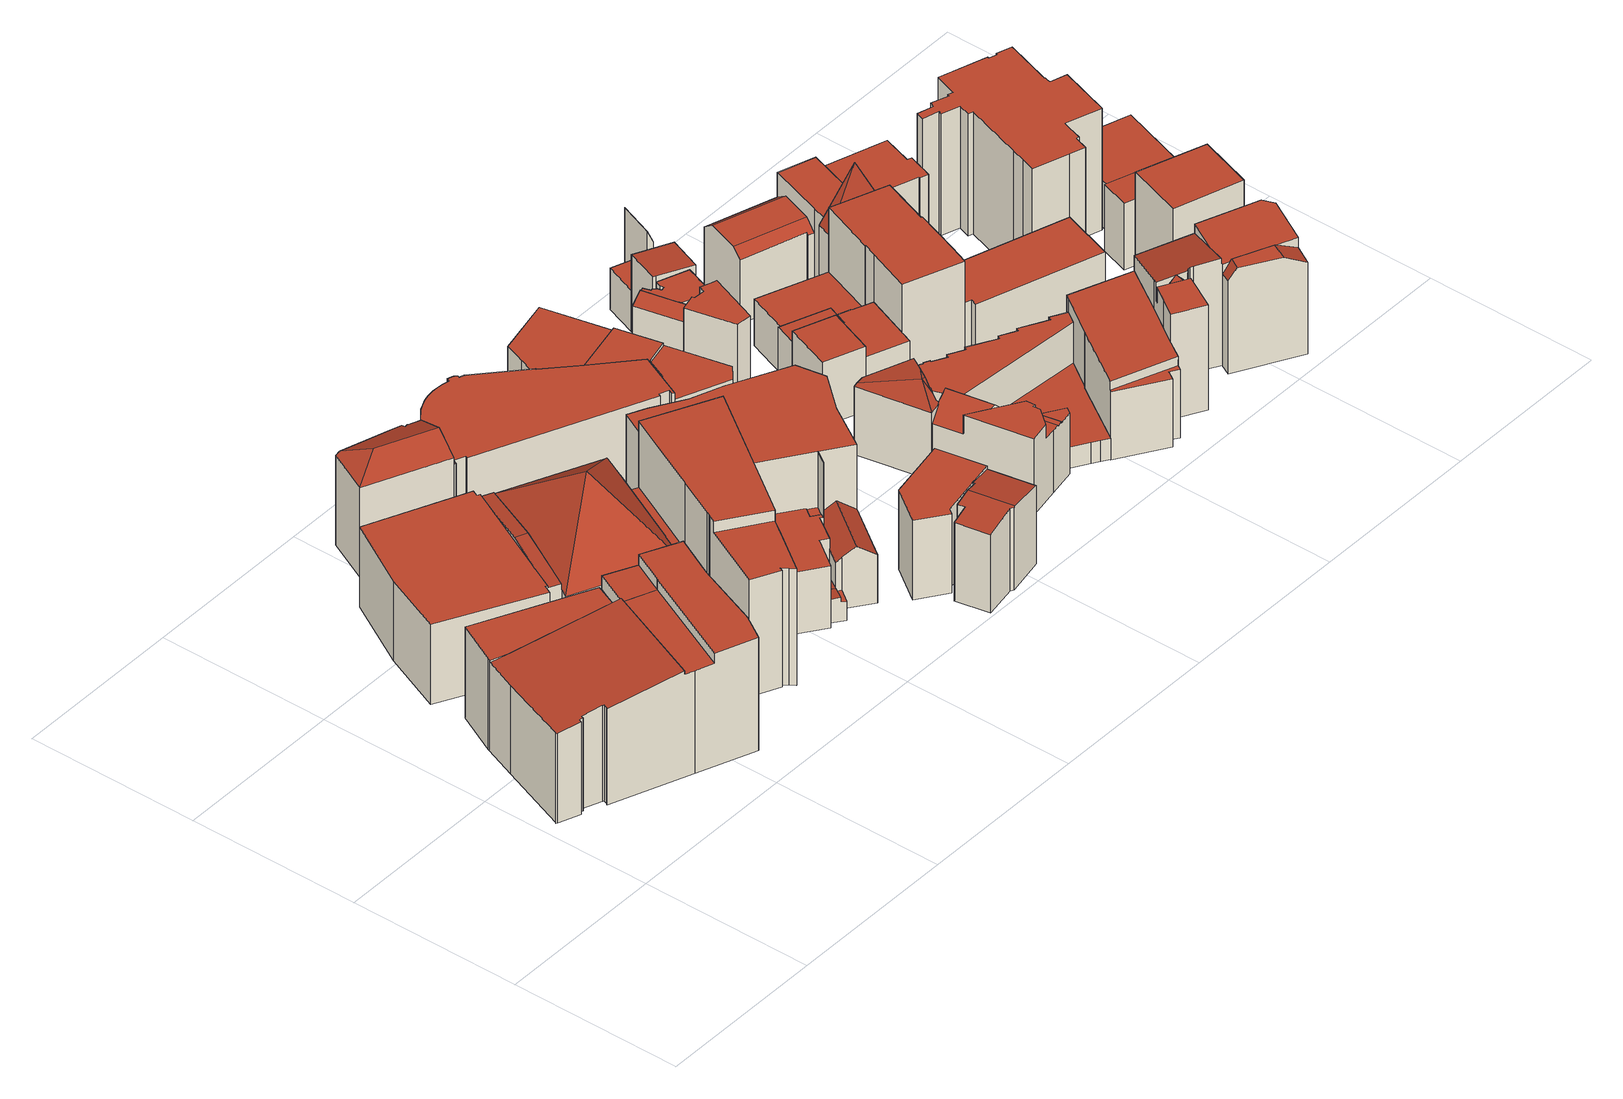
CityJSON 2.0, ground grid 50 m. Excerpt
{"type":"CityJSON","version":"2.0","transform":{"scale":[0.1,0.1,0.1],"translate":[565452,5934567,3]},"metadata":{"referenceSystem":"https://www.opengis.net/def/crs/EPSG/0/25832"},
"CityObjects":{
"building1":{"type":"Building","attributes":{"Gemeindeschluessel":"02100108","Geometrietyp2DReferenz":"3000","function":"31001_2010","roofType":"1000","measuredHeight":35,"storeysAboveGround":9},"address":[{"country":"Germany","locality":"Hamburg","thoroughfareNumber":"30","thoroughfareName":"Dammtorstraße"}],"geometry":[{"type":"Solid","lod":"2","boundaries":[[[[0,1,2,3,4,5,6,7,8,9,10,11,12,13,14,15,16,17,18]],[[19,20,21,22,23,24,1]],[[25,26,27,28,29,30,31]],[[32,33,34,35]],[[5,4,36,37]],[[4,3,38,36]],[[0,18,30,29]],[[17,16,39,40]],[[16,15,41,39]],[[15,14,42,41]],[[14,13,43,42]],[[13,12,44,43]],[[12,11,45,44]],[[11,10,46,45]],[[10,9,47,46]],[[9,8,48,47]],[[8,7,49,48]],[[7,6,50,49]],[[6,5,37,50]],[[23,22,51,52]],[[22,21,53,51]],[[20,19,34,33]],[[24,2,1]],[[54,55,26,25]],[[56,57,58,59]],[[57,60,61,58]],[[60,62,63,61]],[[58,61,63,64,40,39,41,42,43,44,45,46,47,48,49,50,37,36,38,52,51,53,65,66,67,68,69,59]],[[38,3,2,24,23,52]],[[64,31,30,18,17,40]],[[69,68,70,71]],[[59,69,71,56]],[[68,67,72,70]],[[63,62,54,25,31,64]],[[66,27,26,55,72,67]],[[65,32,35,28,27,66]],[[53,21,20,33,32,65]],[[29,28,35,34,19,1,0]],[[72,55,54,62,60,57,56,71,70]]]],"semantics":{"surfaces":[{"type":"RoofSurface"},{"type":"WallSurface"},{"type":"GroundSurface"}],"values":[[0,0,0,0,1,1,1,1,1,1,1,1,1,1,1,1,1,1,1,1,1,1,1,1,1,1,1,2,1,1,1,1,1,1,1,1,1,1,0]]}}]},
"building2":{"type":"Building","attributes":{"Gemeindeschluessel":"02100108","Geometrietyp2DReferenz":"3000","function":"31001_2090","roofType":"1000","measuredHeight":31.42,"storeysAboveGround":7},"address":[{"country":"Germany","locality":"Hamburg","thoroughfareNumber":"10","thoroughfareName":"Kleine Theaterstraße"}],"geometry":[{"type":"Solid","lod":"2","boundaries":[[[[73,74,75,76]],[[74,77,78,75]],[[77,79,80,78]],[[76,80,79,73]],[[76,75,78,80]],[[79,77,74,73]]]],"semantics":{"surfaces":[{"type":"WallSurface"},{"type":"GroundSurface"},{"type":"RoofSurface"}],"values":[[0,0,0,0,1,2]]}}]},
"building3":{"type":"Building","attributes":{"name":"Staatsoper","Gemeindeschluessel":"02100108","Geometrietyp2DReferenz":"3000","function":"31001_3030","roofType":"1000","measuredHeight":39.15,"storeysAboveGround":8},"address":[{"country":"Germany","locality":"Hamburg","thoroughfareNumber":"28","thoroughfareName":"Dammtorstraße"}],"geometry":[{"type":"Solid","lod":"2","boundaries":[[[[81,82,83,84,85,86,87,88,89,90,91]],[[92,93,90,94,95]],[[96,97,98,99]],[[100,101,102,103,104,105]],[[106,107,103,102,108,109,110,111,112]],[[113,114,91,93,92]],[[102,115,116,108]],[[117,118,119,120,121,122,123,115,102,101]],[[86,85,124,125]],[[85,84,126,124]],[[84,83,127,126]],[[83,82,128,127]],[[81,91,114]],[[89,94,90]],[[88,87,129,130]],[[87,86,125,129]],[[105,104,97,96]],[[107,106,131,132]],[[110,109,133,134]],[[123,122,135,136]],[[122,121,137,135]],[[121,120,138,137]],[[120,119,139,138]],[[119,118,140,139]],[[118,117,141,140]],[[142,143,132,131,130,129,125,124,126,127,128,134,133,144,136,135,137,138,139,140,141,145]],[[128,82,81,114,113,111,110,134]],[[131,106,112,95,94,89,88,130]],[[143,98,97,104,103,107,132]],[[133,109,108,116,144]],[[144,116,115,123,136]],[[141,117,101,100,145]],[[142,99,98,143]],[[145,100,105,96,99,142]],[[111,113,92,95,112]],[[90,93,91]]]],"semantics":{"surfaces":[{"type":"RoofSurface"},{"type":"WallSurface"},{"type":"GroundSurface"}],"values":[[0,0,0,0,0,0,0,0,1,1,1,1,1,1,1,1,1,1,1,1,1,1,1,1,1,2,1,1,1,1,1,1,1,1,1,1]]}}]},
"building4":{"type":"Building","attributes":{"Gemeindeschluessel":"02100108","Geometrietyp2DReferenz":"3000","function":"51009_1610","roofType":"1000","measuredHeight":7.94},"address":[{"country":"Germany","locality":"Hamburg"}],"geometry":[{"type":"Solid","lod":"2","boundaries":[[[[146,147,148,149]],[[147,150,151,148]],[[150,152,153,151]],[[152,154,155,153]],[[154,156,157,155]],[[158,159,160,161]],[[159,146,149,160]],[[162,158,161,163]],[[163,164,165,162]],[[164,157,156,165]],[[164,163,161,160,149,148,151,153,155,157]],[[156,154,152,150,147,146,159,158,162,165]]]],"semantics":{"surfaces":[{"type":"WallSurface"},{"type":"GroundSurface"},{"type":"RoofSurface"}],"values":[[0,0,0,0,0,0,0,0,0,0,1,2]]}}]},
"building5":{"type":"Building","attributes":{"Gemeindeschluessel":"02100108","Geometrietyp2DReferenz":"3000","function":"31001_2010","roofType":"3200","measuredHeight":31.14,"storeysAboveGround":6},"address":[{"country":"Germany","locality":"Hamburg","thoroughfareNumber":"27","thoroughfareName":"Dammtorstraße"}],"geometry":[{"type":"Solid","lod":"2","boundaries":[[[[166,167,168,169]],[[170,171,172,173]],[[171,174,175,172]],[[174,176,177,175]],[[176,178,179,177]],[[178,180,179]],[[180,181,182,179]],[[183,184,173,172,175,177,179,182,185]],[[173,184,186,187,170]],[[183,185,169,168,188]],[[169,185,182,181,166]],[[184,183,188,186]],[[181,180,178,176,174,171,170,187,167,166]],[[188,168,167,187,186]]]],"semantics":{"surfaces":[{"type":"RoofSurface"},{"type":"WallSurface"},{"type":"GroundSurface"}],"values":[[0,1,1,1,1,1,1,2,1,1,1,1,0,0]]}}]},
"building6":{"type":"Building","attributes":{"Gemeindeschluessel":"02100108","Geometrietyp2DReferenz":"3000","function":"31001_2010","roofType":"1000","measuredHeight":39.45,"storeysAboveGround":10},"address":[{"country":"Germany","locality":"Hamburg","thoroughfareNumber":"25","thoroughfareName":"Große Theaterstraße"}],"geometry":[{"type":"Solid","lod":"2","boundaries":[[[[189,190,191,192]],[[193,194,195,196]],[[194,197,198,195]],[[197,199,200,198]],[[201,202,203,204]],[[202,205,206,203]],[[207,208,209,210]],[[211,212,213,214]],[[215,216,217,218]],[[216,219,220,217]],[[221,222,191,190]],[[223,224,225,226]],[[224,227,228,225]],[[229,230,231,232]],[[233,234,235,236]],[[234,237,238,235]],[[222,239,192,191]],[[240,241,242,243]],[[211,244,245,205,202,201,208,207,246,212]],[[205,245,247,206]],[[248,213,212,246,249,250]],[[208,201,204,200,199,209]],[[251,252,227,224,223,230,229,253,219,216,215,214,213,248,254]],[[225,228,255,243,242,256,257,258,259,260,196,195,198,200,204,203,206,247,236,235,238,261,262,218,217,220,263,232,231,226]],[[264,237,234,233,265,266]],[[241,240,267,239,222,221,250,249,268,269]],[[265,244,211,266]],[[264,261,238,237]],[[263,253,229,232]],[[254,189,192,239,267,251]],[[255,252,251,267,240,243]],[[228,227,252,255]],[[231,230,223,226]],[[248,250,221,190,189,254]],[[220,219,253,263]],[[269,256,242,241]],[[268,257,256,269]],[[262,211,214,215,218]],[[261,264,266,211,262]],[[247,245,244,265,233,236]],[[257,268,249,246,258]],[[196,260,270,193]],[[260,259,271,270]],[[258,246,207,210,271,259]],[[271,210,209,199,197,194,193,270]]]],"semantics":{"surfaces":[{"type":"RoofSurface"},{"type":"WallSurface"},{"type":"GroundSurface"}],"values":[[0,1,1,1,1,1,1,1,1,1,1,1,1,1,1,1,1,1,0,1,1,1,0,2,0,0,1,1,1,1,1,1,1,1,1,1,1,1,1,1,1,1,1,1,0]]}}]},
"building7":{"type":"Building","attributes":{"Gemeindeschluessel":"02100108","Geometrietyp2DReferenz":"3000","function":"31001_2310","roofType":"3100","measuredHeight":18.53,"storeysAboveGround":3},"address":[{"country":"Germany","locality":"Hamburg","thoroughfareNumber":"9","thoroughfareName":"Büschstraße"}],"geometry":[{"type":"Solid","lod":"2","boundaries":[[[[272,273,274,275]],[[276,277,273,272]],[[278,279,280,281]],[[272,275,280,279]],[[282,283,276,272]],[[284,285,286,287]],[[288,289,290,291,292,293,287,286,294,295]],[[285,284,296,297,283,282,298,299,300,301]],[[296,293,292,297]],[[295,294,302,303]],[[286,285,301,302,294]],[[284,287,293,296]],[[288,299,298,278,281,289]],[[295,303,300,299,288]],[[279,278,298,282,272,273,272]],[[291,277,276,283,297,292]],[[289,281,280,275,274,290]],[[290,274,273,277,291]],[[302,301,300,303]]]],"semantics":{"surfaces":[{"type":"RoofSurface"},{"type":"WallSurface"},{"type":"GroundSurface"}],"values":[[0,0,0,1,1,1,2,0,1,1,1,1,1,1,1,1,1,1,0]]}}]},
"building8":{"type":"Building","attributes":{"Gemeindeschluessel":"02100108","Geometrietyp2DReferenz":"3000","function":"31001_2010","roofType":"1000","measuredHeight":25.98,"storeysAboveGround":8},"address":[{"country":"Germany","locality":"Hamburg","thoroughfareNumber":"31","thoroughfareName":"Große Theaterstraße"}],"geometry":[{"type":"Solid","lod":"2","boundaries":[[[[304,305,306]],[[307,308,309,310,311]],[[312,313,314,315]],[[313,316,317,314]],[[316,318,319,317]],[[318,320,321,319]],[[320,322,323,321]],[[322,324,325,323]],[[324,326,327,325]],[[326,328,329,327]],[[328,330,331,329]],[[330,332,333,331]],[[332,334,335,333]],[[334,336,337,335]],[[336,338,339,337]],[[340,341,306,305]],[[342,343,311,310]],[[344,345,346,347]],[[345,348,349,346]],[[348,350,351,349]],[[350,312,315,351]],[[309,308,352,353]],[[308,307,354,352]],[[355,356,357,358]],[[359,360,361,362]],[[360,363,364,361]],[[363,365,366,364]],[[365,367,368,366]],[[361,364,366,368,347,346,349,351,315,314,317,319,321,323,325,327,329,331,333,335,337,339,369,370,353,352,354,371,358,357,362]],[[362,357,356,359]],[[347,368,367,344]],[[358,371,372,355]],[[354,307,311,343,372,371]],[[370,373,342,310,309,353]],[[369,304,306,341,373,370]],[[339,338,340,305,304,369]],[[372,343,342,373,341,340,338,336,334,332,330,328,326,324,322,320,318,316,313,312,350,348,345,344,367,365,363,360,359,356,355]]]],"semantics":{"surfaces":[{"type":"RoofSurface"},{"type":"WallSurface"},{"type":"GroundSurface"}],"values":[[0,0,1,1,1,1,1,1,1,1,1,1,1,1,1,1,1,1,1,1,1,1,1,1,1,1,1,1,2,1,1,1,1,1,1,1,0]]}}]},
"building9":{"type":"Building","attributes":{"Gemeindeschluessel":"02100108","Geometrietyp2DReferenz":"3000","function":"31001_2010","roofType":"1000","measuredHeight":24.5,"storeysAboveGround":6},"address":[{"country":"Germany","locality":"Hamburg","thoroughfareNumber":"12","thoroughfareName":"Büschstraße"}],"geometry":[{"type":"Solid","lod":"2","boundaries":[[[[374,375,376,377,378,379]],[[380,381,382,383,384,385]],[[376,375,382,381]],[[375,374,383,382]],[[374,379,384,383]],[[378,377,380,385]],[[377,376,381,380]],[[384,379,378,385]]]],"semantics":{"surfaces":[{"type":"RoofSurface"},{"type":"GroundSurface"},{"type":"WallSurface"}],"values":[[0,1,2,2,2,2,2,2]]}}]},
"building10":{"type":"Building","attributes":{"Gemeindeschluessel":"02100108","Geometrietyp2DReferenz":"3000","function":"31001_2310","roofType":"3100","measuredHeight":25.73,"storeysAboveGround":5},"address":[{"country":"Germany","locality":"Hamburg","thoroughfareNumber":"25","thoroughfareName":"Colonnaden"}],"geometry":[{"type":"Solid","lod":"2","boundaries":[[[[386,387,388,389,390,391,392,393]],[[392,391,394,395]],[[391,390,396,394]],[[387,386,397,398]],[[386,393,399,397]],[[393,392,395,399]],[[400,401,402,403]],[[397,399,395,394,396,404,403,402,405,398]],[[405,402,401,406]],[[403,404,407,400]],[[405,406,388,387,398]],[[396,390,389,407,404]],[[407,389,388,406,401,400]]]],"semantics":{"surfaces":[{"type":"RoofSurface"},{"type":"WallSurface"},{"type":"GroundSurface"}],"values":[[0,1,1,1,1,1,1,2,1,1,1,1,0]]}}]},
"building11":{"type":"Building","attributes":{"Gemeindeschluessel":"02100108","Geometrietyp2DReferenz":"3000","function":"31001_2010","roofType":"1000","measuredHeight":23.88,"storeysAboveGround":7},"address":[{"country":"Germany","locality":"Hamburg","thoroughfareNumber":"41","thoroughfareName":"Colonnaden"}],"geometry":[{"type":"Solid","lod":"2","boundaries":[[[[408,409,410,411,412,413,414]],[[415,416,417,418,419,420,421]],[[410,409,418,417]],[[409,408,419,418]],[[408,414,420,419]],[[413,412,415,421]],[[412,411,416,415]],[[411,410,417,416]],[[420,414,413,421]]]],"semantics":{"surfaces":[{"type":"RoofSurface"},{"type":"GroundSurface"},{"type":"WallSurface"}],"values":[[0,1,2,2,2,2,2,2,2]]}}]},
"building12":{"type":"Building","attributes":{"Gemeindeschluessel":"02100108","Geometrietyp2DReferenz":"3000","function":"31001_2310","roofType":"1000","measuredHeight":24.69,"storeysAboveGround":7},"address":[{"country":"Germany","locality":"Hamburg","thoroughfareNumber":"39","thoroughfareName":"Colonnaden"}],"geometry":[{"type":"Solid","lod":"2","boundaries":[[[[422,423,424,425,426,427,428]],[[415,429,430,431,432,433,416]],[[427,426,415,416]],[[426,425,429,415]],[[425,424,430,429]],[[424,423,431,430]],[[423,422,432,431]],[[422,428,433,432]],[[428,427,416,433]]]],"semantics":{"surfaces":[{"type":"RoofSurface"},{"type":"GroundSurface"},{"type":"WallSurface"}],"values":[[0,1,2,2,2,2,2,2,2]]}}]},
"building13":{"type":"Building","attributes":{"Gemeindeschluessel":"02100108","Geometrietyp2DReferenz":"3000","function":"31001_2310","roofType":"1000","measuredHeight":24.22,"storeysAboveGround":6},"address":[{"country":"Germany","locality":"Hamburg","thoroughfareNumber":"37","thoroughfareName":"Colonnaden"}],"geometry":[{"type":"Solid","lod":"2","boundaries":[[[[434,435,436,437,438,439,440,441,442,443]],[[444,445,446,447,448,449,450,451,452,453]],[[442,441,444,453]],[[441,440,445,444]],[[440,439,446,445]],[[439,438,447,446]],[[438,437,448,447]],[[437,436,449,448]],[[436,435,450,449]],[[435,434,451,450]],[[434,443,452,451]],[[452,443,442,453]]]],"semantics":{"surfaces":[{"type":"RoofSurface"},{"type":"GroundSurface"},{"type":"WallSurface"}],"values":[[0,1,2,2,2,2,2,2,2,2,2,2]]}}]},
"building14":{"type":"Building","attributes":{"Gemeindeschluessel":"02100108","Geometrietyp2DReferenz":"3000","function":"31001_2010","roofType":"3200","measuredHeight":22.29,"storeysAboveGround":4},"address":[{"country":"Germany","locality":"Hamburg","thoroughfareNumber":"60","thoroughfareName":"Colonnaden"}],"geometry":[{"type":"Solid","lod":"2","boundaries":[[[[454,455,456,457]],[[458,459,460,461,462,455,454]],[[463,464,454,457,465]],[[466,467,454,464,468]],[[458,454,467]],[[457,456,469,470]],[[462,461,471,472]],[[461,460,473,471]],[[460,459,474,473]],[[463,465,475,476]],[[465,457,470,475]],[[466,468,477,478]],[[477,476,475,470,469,472,471,473,474,478]],[[474,459,458,467,466,478]],[[477,468,464,463,476]],[[469,456,455,462,472]]]],"semantics":{"surfaces":[{"type":"RoofSurface"},{"type":"WallSurface"},{"type":"GroundSurface"}],"values":[[0,0,0,0,0,1,1,1,1,1,1,1,2,1,1,1]]}}]},
"building15":{"type":"Building","attributes":{"Gemeindeschluessel":"02100108","Geometrietyp2DReferenz":"3000","function":"31001_2310","roofType":"3100","measuredHeight":24.41,"storeysAboveGround":4},"address":[{"country":"Germany","locality":"Hamburg","thoroughfareNumber":"50","thoroughfareName":"Colonnaden"}],"geometry":[{"type":"Solid","lod":"2","boundaries":[[[[479,480,481,482,483,484]],[[485,486,487,488,489,479,490,491,492]],[[493,494,495,496,497]],[[498,499,500,501,502]],[[503,504,505,506,507]],[[483,482,475,470]],[[490,479,484]],[[488,508,489]],[[487,486,509,510]],[[485,492,496,495]],[[511,512,513,514]],[[512,515,516,513]],[[515,517,518,516]],[[517,519,520,518]],[[519,521,522,520]],[[521,523,524,522]],[[494,493,502,501]],[[499,498,507,506]],[[505,504,525,526]],[[504,503,527,525]],[[528,529,530,531]],[[529,532,533,530]],[[532,534,535,533]],[[536,470,475,514,513,516,518,520,522,524,531,530,533,535,537,510,509,538,539,526,525,527,540]],[[540,497,496,492,491,536]],[[527,503,507,498,502,493,497,540]],[[539,500,499,506,505,526]],[[538,495,494,501,500,539]],[[537,535,534,541]],[[531,524,523,528]],[[509,486,485,495,538]],[[537,541,508,488,487,510]],[[536,491,490,484,483,470]],[[489,480,479]],[[475,482,481,511,514]],[[523,521,519,517,515,512,511,481,480,489,508,541,534,532,529,528]]]],"semantics":{"surfaces":[{"type":"RoofSurface"},{"type":"WallSurface"},{"type":"GroundSurface"}],"values":[[0,0,0,0,0,1,1,1,1,1,1,1,1,1,1,1,1,1,1,1,1,1,1,2,1,1,1,1,1,1,1,1,1,1,1,0]]}}]},
"building16":{"type":"Building","attributes":{"Gemeindeschluessel":"02000000","Geometrietyp2DReferenz":"3000","function":"31001_2010","roofType":"1000","measuredHeight":25.08,"storeysAboveGround":6},"address":[{"country":"Germany","locality":"Hamburg","thoroughfareName":"Colonnaden 68"}],"geometry":[{"type":"Solid","lod":"2","boundaries":[[[[542,543,544,545,546,547,548,549,550,551]],[[552,553,554,555,556,557,558,559,560,561]],[[550,549,552,561]],[[549,548,553,552]],[[548,547,554,553]],[[547,546,555,554]],[[546,545,556,555]],[[545,544,557,556]],[[544,543,558,557]],[[543,542,559,558]],[[542,551,560,559]],[[551,550,561,560]]]],"semantics":{"surfaces":[{"type":"RoofSurface"},{"type":"GroundSurface"},{"type":"WallSurface"}],"values":[[0,1,2,2,2,2,2,2,2,2,2,2]]}}]},
"building17":{"type":"Building","attributes":{"Gemeindeschluessel":"02000000","Geometrietyp2DReferenz":"3000","function":"31001_2010","roofType":"1000","measuredHeight":22.37,"storeysAboveGround":6},"address":[{"country":"Germany","locality":"Hamburg","thoroughfareName":"Colonnaden 70"}],"geometry":[{"type":"Solid","lod":"2","boundaries":[[[[562,563,564,565]],[[566,567,568,569]],[[570,571,572,573]],[[571,574,575,572]],[[574,576,577,575]],[[576,578,579,577]],[[578,580,581,579]],[[580,582,583,581]],[[584,585,586,587]],[[588,589,569,568,590,573,572,575,577,579,581,583,587,586,591]],[[592,585,584,582,580,578,576,574,571,570,565,564,593]],[[564,563,594,589,588,593]],[[593,588,591,592]],[[592,591,586,585]],[[584,587,583,582]],[[590,568,567,595]],[[569,589,594,566]],[[590,595,562,565,570,573]],[[594,563,562,595,567,566]]]],"semantics":{"surfaces":[{"type":"WallSurface"},{"type":"GroundSurface"},{"type":"RoofSurface"}],"values":[[0,0,0,0,0,0,0,0,0,1,2,0,0,0,0,0,0,0,2]]}}]},
"building18":{"type":"Building","attributes":{"Gemeindeschluessel":"02100108","Geometrietyp2DReferenz":"3000","function":"31001_1120","roofType":"1000","measuredHeight":20.01,"storeysAboveGround":4},"address":[{"country":"Germany","locality":"Hamburg","thoroughfareNumber":"43","thoroughfareName":"Fehlandtstraße"}],"geometry":[{"type":"Solid","lod":"2","boundaries":[[[[596,597,598,599]],[[600,596,599,601]],[[602,600,601,603]],[[603,598,597,602]],[[603,601,599,598]],[[597,596,600,602]]]],"semantics":{"surfaces":[{"type":"WallSurface"},{"type":"GroundSurface"},{"type":"RoofSurface"}],"values":[[0,0,0,0,1,2]]}}]},
"building19":{"type":"Building","attributes":{"Gemeindeschluessel":"02000000","Geometrietyp2DReferenz":"3000","function":"31001_2020","roofType":"2100","measuredHeight":21.92,"storeysAboveGround":5},"address":[{"country":"Germany","locality":"Hamburg"}],"geometry":[{"type":"Solid","lod":"2","boundaries":[[[[604,605,606,607]],[[608,609,610,611]],[[606,605,608,611]],[[605,604,609,608]],[[604,607,610,609]],[[607,606,611,610]]]],"semantics":{"surfaces":[{"type":"RoofSurface"},{"type":"GroundSurface"},{"type":"WallSurface"}],"values":[[0,1,2,2,2,2]]}}]},
"building20":{"type":"Building","attributes":{"Gemeindeschluessel":"02100108","Geometrietyp2DReferenz":"3000","function":"31001_2100","roofType":"1000","measuredHeight":16.62,"storeysAboveGround":4},"address":[{"country":"Germany","locality":"Hamburg","thoroughfareNumber":"41","thoroughfareName":"Fehlandtstraße"}],"geometry":[{"type":"Solid","lod":"2","boundaries":[[[[612,613,614,615]],[[616,614,613,617]],[[618,616,617,619]],[[620,621,618,619]],[[620,622,623,621]],[[622,612,615,623]],[[612,622,620,619,617,613]],[[614,616,618,621,623,615]]]],"semantics":{"surfaces":[{"type":"WallSurface"},{"type":"GroundSurface"},{"type":"RoofSurface"}],"values":[[0,0,0,0,0,0,1,2]]}}]},
"building21":{"type":"Building","attributes":{"Gemeindeschluessel":"02100108","Geometrietyp2DReferenz":"3000","function":"31001_2010","roofType":"1000","measuredHeight":19.13,"storeysAboveGround":6},"address":[{"country":"Germany","locality":"Hamburg","thoroughfareNumber":"7","thoroughfareName":"Große Theaterstraße"}],"geometry":[{"type":"Solid","lod":"2","boundaries":[[[[624,625,626,627]],[[625,628,629,626]],[[628,630,631,629]],[[632,624,627,633]],[[634,635,636,637]],[[635,638,639,636]],[[638,640,641,639]],[[640,642,643,641]],[[642,644,645,643]],[[644,646,647,645]],[[646,648,649,647]],[[648,650,651,649]],[[650,652,653,651]],[[654,655,656,657]],[[658,659,660,661]],[[662,663,664,665]],[[666,667,668,669]],[[667,670,671,668]],[[672,673,674,675]],[[673,676,677,674]],[[678,679,680,681]],[[679,682,683,680]],[[682,684,685,683]],[[686,687,688,689]],[[687,690,691,688]],[[690,692,693,691]],[[692,694,695,693]],[[694,696,697,695]],[[664,675,674,677,681,680,683,685,669,668,671,698,699,633,627,626,629,631,637,636,639,641,643,645,647,649,651,653,689,688,691,693,695,697,665]],[[671,670,656,655,658,661,700,698]],[[657,662,665,697,696,654]],[[681,677,676,678]],[[669,685,684,666]],[[675,664,663,672]],[[689,653,652,686]],[[633,699,701,632]],[[699,698,700,701]],[[631,630,660,659,634,637]],[[663,662,657,656,670,667,666,684,682,679,678,676,673,672]],[[652,650,648,646,644,642,640,638,635,634,659,658,655,654,696,694,692,690,687,686]],[[700,661,660,630,628,625,624,632,701]]]],"semantics":{"surfaces":[{"type":"WallSurface"},{"type":"GroundSurface"},{"type":"RoofSurface"}],"values":[[0,0,0,0,0,0,0,0,0,0,0,0,0,0,0,0,0,0,0,0,0,0,0,0,0,0,0,0,1,0,0,0,0,0,0,0,0,0,2,2,2]]}}]},
"building22":{"type":"Building","attributes":{"Gemeindeschluessel":"02000000","Geometrietyp2DReferenz":"3000","function":"31001_2020","roofType":"1000","measuredHeight":23.91,"storeysAboveGround":7},"address":[{"country":"Germany","locality":"Hamburg","thoroughfareName":"Fehlandtstraße 50"}],"geometry":[{"type":"Solid","lod":"2","boundaries":[[[[702,703,704,705]],[[706,707,708,709]],[[707,710,711,708]],[[702,705,706,709]],[[704,703,711,710]],[[708,711,703,702,709]],[[706,705,704,710,707]]]],"semantics":{"surfaces":[{"type":"WallSurface"},{"type":"GroundSurface"},{"type":"RoofSurface"}],"values":[[0,0,0,0,0,1,2]]}}]},
"building23":{"type":"Building","attributes":{"Gemeindeschluessel":"02100108","Geometrietyp2DReferenz":"3000","function":"31001_2050","roofType":"1000","measuredHeight":17.38,"storeysAboveGround":4},"address":[{"country":"Germany","locality":"Hamburg","thoroughfareNumber":"41","thoroughfareName":"Große Theaterstraße"}],"geometry":[{"type":"Solid","lod":"2","boundaries":[[[[712,713,714,715]],[[716,717,718,719]],[[720,721,715,714]],[[713,712,722,723]],[[724,725,721,720,726,717,716,727]],[[719,718,728,723,722,729,730,731]],[[731,727,716,719]],[[730,724,727,731]],[[729,725,724,730]],[[722,712,715,721,725,729]],[[728,726,720,714,713,723]],[[718,717,726,728]]]],"semantics":{"surfaces":[{"type":"RoofSurface"},{"type":"WallSurface"},{"type":"GroundSurface"}],"values":[[0,1,1,1,0,2,1,1,1,1,1,1]]}}]},
"building24":{"type":"Building","attributes":{"Gemeindeschluessel":"02000000","Geometrietyp2DReferenz":"3000","function":"31001_2020","roofType":"1000","measuredHeight":12.79,"storeysAboveGround":4},"address":[{"country":"Germany","locality":"Hamburg","thoroughfareName":"Fehlandtstraße 46"}],"geometry":[{"type":"Solid","lod":"2","boundaries":[[[[732,733,734,703]],[[733,735,736,734]],[[737,732,703,738]],[[735,737,738,736]],[[738,703,734,736]],[[735,733,732,737]]]],"semantics":{"surfaces":[{"type":"WallSurface"},{"type":"GroundSurface"},{"type":"RoofSurface"}],"values":[[0,0,0,0,1,2]]}}]},
"building25":{"type":"Building","attributes":{"Gemeindeschluessel":"02000000","Geometrietyp2DReferenz":"3000","function":"31001_2020","roofType":"1000","measuredHeight":10.92,"storeysAboveGround":3},"address":[{"country":"Germany","locality":"Hamburg"}],"geometry":[{"type":"Solid","lod":"2","boundaries":[[[[739,740,741,742,743]],[[736,744,745,702,738]],[[742,741,736,738]],[[741,740,744,736]],[[740,739,745,744]],[[739,743,702,745]],[[743,742,738,702]]]],"semantics":{"surfaces":[{"type":"RoofSurface"},{"type":"GroundSurface"},{"type":"WallSurface"}],"values":[[0,1,2,2,2,2,2]]}}]},
"building26":{"type":"Building","attributes":{"Gemeindeschluessel":"02000000","Geometrietyp2DReferenz":"3000","function":"31001_2020","roofType":"2100","measuredHeight":19.83,"storeysAboveGround":6},"address":[{"country":"Germany","locality":"Hamburg"}],"geometry":[{"type":"Solid","lod":"2","boundaries":[[[[746,747,748,749,750]],[[751,752,753,754,755]],[[749,748,751,755]],[[748,747,752,751]],[[747,746,753,752]],[[746,750,754,753]],[[750,749,755,754]]]],"semantics":{"surfaces":[{"type":"RoofSurface"},{"type":"GroundSurface"},{"type":"WallSurface"}],"values":[[0,1,2,2,2,2,2]]}}]},
"building27":{"type":"Building","attributes":{"Gemeindeschluessel":"02100108","Geometrietyp2DReferenz":"3000","function":"31001_2010","roofType":"1000","measuredHeight":42.84,"storeysAboveGround":8},"address":[{"country":"Germany","locality":"Hamburg","thoroughfareNumber":"42","thoroughfareName":"Große Theaterstraße"}],"geometry":[{"type":"Solid","lod":"2","boundaries":[[[[756,757,758,759,760,761]],[[762,763,764,765,766]],[[767,764,763]],[[768,763,762]],[[760,759,769,770]],[[756,761,771,772]],[[761,760,770,771]],[[773,774,775,776]],[[774,777,778,775]],[[777,779,780,778]],[[779,781,782,780]],[[783,784,758,757]],[[785,786,766,765]],[[787,788,789,790]],[[791,792,793,794]],[[792,768,762,766,786,787,790,793]],[[795,796,797,785,765,764,767,798]],[[775,778,780,782,799,800,801,772,771,770,769,796,795,794,793,790,789,776]],[[779,777,774,773,788,787,786,785,797,784,783,802,803,804,781]],[[794,795,798,791]],[[804,799,782,781]],[[773,776,789,788]],[[802,801,800,803]],[[803,800,799,804]],[[801,802,783,757,756,772]],[[769,759,758,784,797,796]],[[798,767,763,768,792,791]]]],"semantics":{"surfaces":[{"type":"RoofSurface"},{"type":"WallSurface"},{"type":"GroundSurface"}],"values":[[0,0,0,0,1,1,1,1,1,1,1,1,1,1,1,1,1,2,0,1,1,1,1,1,1,1,0]]}}]},
"building28":{"type":"Building","attributes":{"Gemeindeschluessel":"02100108","Geometrietyp2DReferenz":"3000","function":"31001_1120","roofType":"1000","measuredHeight":23.75,"storeysAboveGround":5},"address":[{"country":"Germany","locality":"Hamburg","thoroughfareNumber":"1","thoroughfareName":"Große Theaterstraße"}],"geometry":[{"type":"Solid","lod":"2","boundaries":[[[[805,806,807,808]],[[806,809,810,807]],[[809,811,812,810]],[[813,814,815,816]],[[814,817,818,815]],[[817,819,820,818]],[[821,822,823,824]],[[822,825,826,823]],[[823,826,827,808,807,810,812,816,815,818,820,824]],[[820,819,828,829,821,824]],[[828,830,831,829]],[[816,812,811,813]],[[827,826,825,832]],[[827,832,831,830,805,808]],[[811,809,806,805,830,828,819,817,814,813]],[[825,822,821,829,831,832]]]],"semantics":{"surfaces":[{"type":"WallSurface"},{"type":"GroundSurface"},{"type":"RoofSurface"}],"values":[[0,0,0,0,0,0,0,0,1,0,0,0,0,0,2,2]]}}]},
"building29":{"type":"Building","attributes":{"Gemeindeschluessel":"02100108","Geometrietyp2DReferenz":"3000","function":"31001_2010","roofType":"1000","measuredHeight":17.25,"storeysAboveGround":5},"address":[{"country":"Germany","locality":"Hamburg","thoroughfareNumber":"44","thoroughfareName":"Große Theaterstraße"}],"geometry":[{"type":"Solid","lod":"2","boundaries":[[[[833,834,835,836]],[[834,837,838,835]],[[837,839,840,838]],[[839,841,842,840]],[[843,844,845,846]],[[844,847,848,845]],[[847,849,850,848]],[[849,851,852,850]],[[846,842,841,843]],[[836,852,851,833]],[[836,835,838,840,842,846,845,848,850,852]],[[851,849,847,844,843,841,839,837,834,833]]]],"semantics":{"surfaces":[{"type":"WallSurface"},{"type":"GroundSurface"},{"type":"RoofSurface"}],"values":[[0,0,0,0,0,0,0,0,0,0,1,2]]}}]},
"building30":{"type":"Building","attributes":{"Gemeindeschluessel":"02100108","Geometrietyp2DReferenz":"3000","function":"31001_2010","roofType":"1000","measuredHeight":27.05,"storeysAboveGround":6},"address":[{"country":"Germany","locality":"Hamburg","thoroughfareNumber":"3","thoroughfareName":"Fehlandtstraße"}],"geometry":[{"type":"Solid","lod":"2","boundaries":[[[[853,854,855,856,857,858]],[[859,860,856,855]],[[861,862,860,859]],[[863,864,865,866,867,868,869,870,871]],[[853,858,872,873]],[[858,857,874,872]],[[875,876,877,878]],[[879,880,866,865]],[[864,863,881,882]],[[863,871,883,881]],[[870,869,884,885]],[[869,868,886,884]],[[868,867,887,886]],[[884,886,887,888,878,877,889,873,872,874,890,882,881,883,885]],[[874,857,856,860,862,890]],[[890,862,861,891,879,865,864,882]],[[861,859,855,854,892,891]],[[883,871,870,885]],[[887,867,866,880,893,888]],[[878,888,893,875]],[[889,877,876,894]],[[889,894,892,854,853,873]],[[876,875,893,880,879,891,892,894]]]],"semantics":{"surfaces":[{"type":"RoofSurface"},{"type":"WallSurface"},{"type":"GroundSurface"}],"values":[[0,0,0,0,1,1,1,1,1,1,1,1,1,2,1,1,1,1,1,1,1,1,0]]}}]},
"building31":{"type":"Building","attributes":{"Gemeindeschluessel":"02100108","Geometrietyp2DReferenz":"3000","function":"31001_2010","roofType":"1000","measuredHeight":33.99,"storeysAboveGround":5},"address":[{"country":"Germany","locality":"Hamburg","thoroughfareNumber":"1a","thoroughfareName":"Große Theaterstraße"}],"geometry":[{"type":"Solid","lod":"2","boundaries":[[[[895,896,897,898,899]],[[900,901,902,903,904]],[[905,902,901]],[[906,907,908,905,901]],[[909,906,901,900]],[[910,911,912,913,914]],[[915,916,917,918,919,920,921,922,911,923]],[[924,910,914,925]],[[926,923,924,925,927]],[[898,897,818,820]],[[896,895,904,903]],[[899,898,820,928]],[[929,930,816,815]],[[931,932,933,934]],[[932,935,936,933]],[[935,937,938,936]],[[939,940,908,907]],[[941,920,919]],[[918,942,919]],[[917,916,943,944]],[[915,923,926]],[[922,912,911]],[[927,925,914,913,945,946]],[[897,896,903,902,905,908,940,929,815,818]],[[945,947,934,933,936,938,948,928,820,818,815,816,944,943,946]],[[948,909,900,904,895,899,928]],[[938,937,939,907,906,909,948]],[[918,917,944,816,930,942]],[[934,947,921,920,941,931]],[[911,910,924,923]],[[943,916,915,926,927,946]],[[945,913,912,922,921,947]],[[941,919,942,930,929,940,939,937,935,932,931]]]],"semantics":{"surfaces":[{"type":"RoofSurface"},{"type":"WallSurface"},{"type":"GroundSurface"}],"values":[[0,0,0,0,0,0,0,0,0,1,1,1,1,1,1,1,1,1,1,1,1,1,1,1,2,1,1,1,1,1,1,1,0]]}}]},
"building32":{"type":"Building","attributes":{"Gemeindeschluessel":"02100108","Geometrietyp2DReferenz":"3000","function":"31001_2010","roofType":"1000","measuredHeight":37.66,"storeysAboveGround":11},"address":[{"country":"Germany","locality":"Hamburg","thoroughfareNumber":"18","thoroughfareName":"Neuer Jungfernstieg"}],"geometry":[{"type":"Solid","lod":"2","boundaries":[[[[949,950,951,952,953,954,955,956,957,958,959,960,961,962,963,964,965,966,967,968,969,970,971,972,973,974,975,976,977,978,979,980,981]],[[982,983,984,985,986,987,988,989,990,991,992,993,994,995,996,997,998,999,1000,1001,1002,1003,1004,1005,1006,1007,1008,1009,1010,1011,1012,1013,1014]],[[1012,949,981,1013]],[[1011,950,949,1012]],[[1010,951,950,1011]],[[1009,952,951,1010]],[[1008,953,952,1009]],[[1007,954,953,1008]],[[1006,955,954,1007]],[[1005,956,955,1006]],[[1004,957,956,1005]],[[1003,958,957,1004]],[[1002,959,958,1003]],[[1001,960,959,1002]],[[1000,961,960,1001]],[[999,962,961,1000]],[[998,963,962,999]],[[997,964,963,998]],[[996,965,964,997]],[[995,966,965,996]],[[994,967,966,995]],[[993,968,967,994]],[[992,969,968,993]],[[991,970,969,992]],[[990,971,970,991]],[[989,972,971,990]],[[988,973,972,989]],[[987,974,973,988]],[[986,975,974,987]],[[985,976,975,986]],[[984,977,976,985]],[[983,978,977,984]],[[982,979,978,983]],[[1014,980,979,982]],[[1013,981,980,1014]]]],"semantics":{"surfaces":[{"type":"GroundSurface"},{"type":"RoofSurface"},{"type":"WallSurface"}],"values":[[0,1,2,2,2,2,2,2,2,2,2,2,2,2,2,2,2,2,2,2,2,2,2,2,2,2,2,2,2,2,2,2,2,2,2]]}}]},
"building33":{"type":"Building","attributes":{"Gemeindeschluessel":"02100108","Geometrietyp2DReferenz":"3000","function":"31001_2010","roofType":"1000","measuredHeight":28.36,"storeysAboveGround":6},"address":[{"country":"Germany","locality":"Hamburg","thoroughfareNumber":"50","thoroughfareName":"Große Theaterstraße"}],"geometry":[{"type":"Solid","lod":"2","boundaries":[[[[1015,1016,1017,1018]],[[1016,1019,1020,1017]],[[1019,1021,1022,1020]],[[1018,1022,1021,1015]],[[1018,1017,1020,1022]],[[1021,1019,1016,1015]]]],"semantics":{"surfaces":[{"type":"WallSurface"},{"type":"GroundSurface"},{"type":"RoofSurface"}],"values":[[0,0,0,0,1,2]]}}]},
"building34":{"type":"Building","attributes":{"Gemeindeschluessel":"02100108","Geometrietyp2DReferenz":"3000","function":"31001_2010","roofType":"1000","measuredHeight":20.6,"storeysAboveGround":5},"address":[{"country":"Germany","locality":"Hamburg","thoroughfareNumber":"17a","thoroughfareName":"Neuer Jungfernstieg"}],"geometry":[{"type":"Solid","lod":"2","boundaries":[[[[1023,1024,1025,1026]],[[1027,1028,1029,1030]],[[1025,1024,1029,1028]],[[1023,1026,1027,1030]],[[1027,1026,1025,1028]],[[1029,1024,1023,1030]]]],"semantics":{"surfaces":[{"type":"RoofSurface"},{"type":"GroundSurface"},{"type":"WallSurface"}],"values":[[0,1,2,2,2,2]]}}]},
"building35":{"type":"Building","attributes":{"Gemeindeschluessel":"02100108","Geometrietyp2DReferenz":"3000","function":"31001_3210","roofType":"1000","measuredHeight":14.34,"storeysAboveGround":3},"address":[{"country":"Germany","locality":"Hamburg","thoroughfareNumber":"19","thoroughfareName":"Neuer Jungfernstieg"}],"geometry":[{"type":"Solid","lod":"2","boundaries":[[[[1031,1032,1033,1034]],[[1035,1036,1037,1038]],[[1036,1039,1040,1037]],[[1041,1042,1043,1044]],[[1042,1045,1046,1043]],[[1045,1035,1038,1046]],[[1039,1036,1035,1045,1042,1041,1047,1048,1032,1031,1049]],[[1043,1046,1038,1037,1040,1050,1034,1033,1051,1052,1044]],[[1052,1047,1041,1044]],[[1040,1039,1049,1050]],[[1050,1049,1031,1034]],[[1051,1048,1047,1052]],[[1033,1032,1048,1051]]]],"semantics":{"surfaces":[{"type":"WallSurface"},{"type":"RoofSurface"},{"type":"GroundSurface"}],"values":[[0,0,0,0,0,0,1,2,0,0,0,0,0]]}}]}
},
"vertices":[
[458,448,371],[165,561,325],[118,579,318],[82,485,318],[6,285,319],[4,282,319],[8,280,319],[69,256,329],[70,259,329],[72,265,329],[82,261,330],[85,269,330],[140,248,339],[140,247,339],[144,246,340],[139,231,340],[137,232,340],[137,230,340],[337,153,371],[458,448,325],[501,551,325],[180,707,325],[121,588,325],[120,583,325],[118,579,325],[415,123,361],[548,409,361],[459,445,361],[460,448,361],[458,448,361],[337,153,361],[363,143,361],[507,548,317],[501,551,317],[458,448,317],[460,448,317],[6,285,43],[4,282,43],[82,485,43],[137,232,43],[137,230,43],[139,231,43],[144,246,43],[140,247,43],[140,248,43],[85,269,43],[82,261,43],[72,265,43],[70,259,43],[69,256,43],[8,280,43],[121,588,43],[120,583,43],[180,707,43],[415,123,393],[548,409,393],[656,360,393],[643,332,393],[643,332,43],[656,360,43],[573,150,393],[573,150,43],[529,79,393],[529,79,43],[363,143,43],[507,548,43],[459,445,43],[549,409,43],[595,505,43],[702,453,43],[595,505,393],[702,453,393],[549,409,393],
[507,548,360],[595,505,360],[595,505,46],[507,548,46],[549,409,360],[549,409,46],[459,445,360],[459,445,46],
[641,1034,281],[633,1038,281],[640,1055,281],[360,1181,281],[250,985,281],[177,811,281],[453,666,281],[465,689,281],[470,686,281],[500,748,281],[608,967,281],[587,842,292],[554,857,292],[470,686,275],[503,670,275],[752,529,163],[493,648,163],[492,645,163],[748,521,163],[758,543,266],[776,534,265],[731,777,426],[493,649,255],[493,648,254],[752,529,254],[504,670,255],[503,668,255],[682,1033,256],[681,1034,254],[673,1018,255],[673,1018,254],[503,670,254],[673,1018,275],[641,1034,274],[965,904,257],[962,905,257],[783,530,257],[819,604,257],[820,606,257],[822,605,255],[935,837,255],[937,841,255],[967,903,254],[250,985,34],[177,811,34],[360,1181,34],[640,1055,34],[633,1038,34],[453,666,34],[465,689,34],[504,670,34],[503,668,34],[681,1034,34],[673,1018,34],[937,841,34],[967,903,34],[935,837,34],[822,605,34],[820,606,34],[819,604,34],[783,530,34],[748,521,34],[492,645,34],[962,905,34],[758,543,34],
[586,394,121],[632,488,121],[632,488,41],[586,394,41],[667,560,121],[667,560,41],[748,521,121],[748,521,41],[758,543,121],[758,543,41],[783,530,121],[783,530,41],[741,328,121],[660,365,121],[660,365,41],[741,328,41],[830,510,121],[830,510,41],[785,535,41],[785,535,121],
[711,1219,350],[549,1290,350],[446,1250,313],[679,1147,313],[654,1343,308],[680,1338,305],[680,1338,38],[654,1343,38],[707,1332,302],[707,1332,38],[702,1316,310],[702,1316,38],[713,1320,307],[713,1320,38],[713,1320,306],[749,1305,306],[749,1305,38],[445,1250,38],[505,1373,38],[679,1147,38],[505,1373,315],[518,1370,321],[445,1250,313],
[1191,432,202],[1167,449,202],[1149,424,202],[1173,407,202],[798,204,375],[786,220,375],[786,220,14],[798,204,14],[782,211,375],[782,211,14],[703,249,375],[703,249,14],[802,453,408],[804,456,408],[804,456,14],[802,453,14],[809,466,408],[809,466,14],[918,344,408],[792,432,408],[792,432,375],[918,344,375],[979,816,408],[1181,718,408],[1181,718,375],[979,816,375],[1011,881,375],[1063,856,375],[1063,856,14],[1011,881,14],[1156,800,375],[1156,800,14],[1167,449,205],[1149,424,205],[1349,503,375],[1271,376,375],[1271,376,14],[1349,503,14],[1192,432,375],[1192,432,14],[1415,684,375],[1430,599,375],[1430,599,14],[1415,684,14],[819,604,202],[820,606,202],[820,606,14],[819,604,14],[822,605,202],[822,605,14],[1173,407,205],[1159,401,205],[1113,332,205],[1113,332,14],[1159,401,14],[864,581,408],[865,581,408],[919,344,408],[865,581,14],[1050,532,375],[919,344,205],[1050,532,205],[1166,396,375],[1167,395,375],[1245,767,375],[1191,432,375],[1167,395,14],[1092,347,14],[1033,264,14],[919,344,14],[898,315,14],[809,188,14],[935,837,14],[979,816,14],[1245,767,14],[935,837,202],[864,581,202],[979,816,202],[1166,396,205],[1033,264,205],[1092,347,205],[809,188,375],[898,315,375],
[1079,286,96],[1059,301,96],[1033,264,102],[1054,250,102],[1112,333,87],[1092,347,87],[1092,277,87],[1079,286,87],[1054,250,87],[1066,241,87],[1079,286,175],[1112,333,175],[1167,395,182],[1192,432,181],[1192,432,28],[1167,395,28],[1093,278,28],[1066,241,28],[1033,264,28],[1092,347,28],[1113,332,28],[1159,401,28],[1271,376,28],[1165,226,28],[1159,401,174],[1113,332,176],[1092,277,187],[1093,278,187],[1123,256,214],[1229,406,214],[1271,376,176],[1165,226,176],
[951,1358,86],[942,1361,86],[949,1354,86],[1099,1249,86],[1114,1290,86],[1112,1290,86],[961,1343,86],[1089,1225,86],[679,1147,293],[749,1305,293],[749,1305,33],[679,1147,33],[751,1304,293],[751,1304,33],[763,1318,293],[763,1318,33],[777,1330,293],[777,1330,33],[792,1341,293],[792,1341,33],[809,1350,293],[809,1350,33],[827,1357,293],[827,1357,33],[846,1362,293],[846,1362,33],[865,1364,293],[865,1364,33],[884,1364,293],[884,1364,33],[903,1362,293],[903,1362,33],[921,1358,293],[921,1358,33],[925,1367,293],[925,1367,33],[942,1361,293],[949,1354,293],[961,1343,293],[1089,1225,293],[718,1137,293],[720,1143,293],[720,1143,33],[718,1137,33],[690,1157,293],[690,1157,33],[685,1145,293],[685,1145,33],[1114,1290,33],[1112,1290,33],[1099,1249,33],[1166,1150,293],[1287,1040,293],[1287,1040,33],[1166,1150,33],[1228,907,293],[1221,910,293],[1221,910,33],[1228,907,33],[1226,922,293],[1226,922,33],[1200,933,293],[1200,933,33],[1197,927,293],[1197,927,33],[951,1358,33],[947,1348,33],[1088,1224,33],[1088,1224,293],[947,1348,293],
[1492,314,257],[1313,280,257],[1243,180,257],[1322,123,257],[1333,138,257],[1519,173,257],[1322,123,12],[1243,180,12],[1313,280,12],[1492,314,12],[1519,173,12],[1333,138,12],
[1423,24,261],[1432,18,262],[1437,19,263],[1412,146,263],[1360,136,256],[1364,115,256],[1309,104,248],[1328,6,248],[1364,115,6],[1309,104,6],[1360,136,6],[1423,24,6],[1432,18,6],[1328,6,6],[1447,160,258],[1519,173,248],[1519,173,6],[1447,160,6],[1448,153,6],[1544,40,6],[1544,40,248],[1448,153,258],
[1114,1290,270],[1099,1249,270],[1088,1224,270],[1166,1150,270],[1343,1190,270],[1299,1386,270],[1134,1349,270],[1343,1190,32],[1166,1150,32],[1088,1224,32],[1099,1249,32],[1114,1290,32],[1134,1349,32],[1299,1386,32],
[1303,1043,278],[1372,1059,278],[1372,1060,278],[1373,1061,278],[1343,1190,278],[1166,1150,278],[1287,1040,278],[1373,1061,32],[1372,1060,32],[1372,1059,32],[1303,1043,32],[1287,1040,32],
[1388,856,272],[1414,879,272],[1374,1058,272],[1372,1058,272],[1372,1059,272],[1303,1043,272],[1278,985,272],[1263,984,272],[1228,907,272],[1377,847,272],[1263,984,29],[1278,985,29],[1303,1043,29],[1372,1059,29],[1372,1058,29],[1374,1058,29],[1414,879,29],[1388,856,29],[1377,847,29],[1228,907,29],
[1688,514,247],[1589,634,236],[1576,632,234],[1616,423,234],[1724,549,241],[1749,586,234],[1751,589,234],[1624,636,234],[1616,639,234],[1659,446,236],[1671,465,239],[1658,431,234],[1678,481,242],[1698,511,247],[1680,479,242],[1576,632,24],[1616,423,24],[1624,636,24],[1616,639,24],[1751,589,24],[1749,586,24],[1658,431,24],[1659,446,24],[1680,479,24],[1678,481,24],
[1694,301,260],[1702,296,269],[1677,430,269],[1658,431,248],[1616,423,201],[1633,339,201],[1766,208,260],[1764,228,260],[1772,229,260],[1769,255,260],[1711,291,260],[1633,339,260],[1669,148,260],[1728,160,260],[1788,171,216],[1778,223,216],[1766,208,216],[1728,160,216],[1763,166,216],[1803,174,216],[1790,239,216],[1778,224,207],[1778,223,207],[1788,171,207],[1846,182,211],[1859,200,211],[1792,241,211],[1790,239,211],[1803,174,211],[1769,255,203],[1764,228,24],[1772,229,24],[1680,430,265],[1709,422,235],[1709,422,24],[1680,430,24],[1716,433,224],[1716,433,24],[1737,419,204],[1737,419,24],[1730,408,214],[1730,408,24],[1737,375,213],[1737,375,24],[1748,377,201],[1748,377,24],[1859,200,24],[1792,241,24],[1846,182,24],[1758,330,199],[1770,333,186],[1770,333,24],[1758,330,24],[1776,311,184],[1776,311,24],[1779,291,185],[1779,291,24],[1669,148,24],[1765,286,24],[1766,208,24],[1778,224,24],[1763,166,24],[1765,286,201],
[1586,963,279],[1641,1111,279],[1625,1116,279],[1595,1127,279],[1587,1109,279],[1556,1111,279],[1554,1118,279],[1550,1117,279],[1509,1107,279],[1541,966,279],[1550,1117,28],[1554,1118,28],[1556,1111,28],[1587,1109,28],[1595,1127,28],[1625,1116,28],[1641,1111,28],[1586,963,28],[1541,966,28],[1509,1107,28],
[1520,1251,254],[1543,1148,254],[1543,1148,250],[1520,1251,250],[1550,1117,254],[1509,1107,235],[1509,1107,30],[1550,1117,30],[1533,1254,250],[1540,1233,250],[1540,1233,30],[1533,1254,30],[1545,1234,250],[1545,1234,30],[1554,1226,250],[1554,1226,30],[1556,1214,250],[1556,1214,30],[1568,1216,250],[1568,1216,30],[1566,1226,250],[1566,1226,30],[1572,1244,250],[1660,1211,250],[1660,1211,30],[1572,1244,30],[1595,1127,30],[1543,1149,30],[1478,1242,30],[1625,1116,30],[1625,1116,250],[1595,1127,250],[1543,1149,254],[1478,1242,235],
[1608,758,225],[1657,890,225],[1657,890,25],[1608,758,25],[1722,715,225],[1722,715,25],[1771,847,225],[1771,847,25],
[1676,1205,212],[1660,1211,248],[1625,1116,248],[1641,1111,212],[1660,1211,29],[1676,1205,29],[1641,1111,29],[1625,1116,29],
[1680,953,24],[1657,890,24],[1657,890,190],[1680,953,190],[1771,847,190],[1771,847,24],[1794,838,190],[1794,838,24],[1818,901,24],[1818,901,190],[1713,941,24],[1713,941,190],
[1658,431,87],[1659,446,87],[1659,446,22],[1658,431,22],[1680,479,87],[1680,479,22],[1678,481,87],[1678,481,22],[1680,430,87],[1680,430,22],[1749,586,213],[1770,575,213],[1770,575,22],[1749,586,22],[1773,578,213],[1773,578,22],[1790,569,213],[1790,569,22],[1788,566,213],[1788,566,22],[1828,544,213],[1828,544,22],[1833,553,213],[1833,553,22],[1878,529,213],[1878,529,22],[1882,537,213],[1882,537,22],[1962,493,213],[1962,493,22],[2121,394,213],[1727,425,213],[1727,425,87],[2121,394,87],[1725,427,213],[1696,508,213],[1696,508,87],[1725,427,87],[2065,311,87],[2063,312,87],[2063,312,22],[2065,311,22],[1759,380,87],[1752,409,87],[1752,409,22],[1759,380,22],[1737,419,87],[1737,419,22],[1953,141,87],[1931,155,87],[1931,155,22],[1953,141,22],[1912,168,87],[1912,168,22],[1792,241,87],[1780,280,87],[1780,280,22],[1792,241,22],[1779,291,87],[1779,291,22],[1782,331,87],[1782,331,22],[1967,502,213],[2013,477,213],[2013,477,22],[1967,502,22],[2017,486,213],[2017,486,22],[2095,443,213],[2095,443,22],[2100,453,213],[2100,453,22],[2144,428,213],[2144,428,22],[1716,433,22],[1709,422,22],[1716,433,87],[1709,422,87],
[1711,1300,31],[1597,1341,31],[1597,1341,270],[1711,1300,258],[1676,1205,258],[1572,1244,269],[1572,1244,31],[1676,1205,31],[1562,1247,270],[1562,1247,31],
[1853,889,54],[1818,901,54],[1806,871,54],[1841,858,54],[1722,715,192],[1771,847,192],[1771,847,18],[1722,715,18],[1806,871,192],[1841,858,192],[1853,889,18],[1818,901,18],[1898,833,192],[1841,856,192],[1794,838,192],[1837,671,192],[1794,838,18],[1841,856,18],[1898,833,18],[1837,671,18],
[1597,1341,159],[1632,1435,159],[1632,1435,31],[1720,1403,159],[1720,1403,31],[1686,1309,159],[1686,1309,31],
[1745,1393,137],[1729,1399,139],[1720,1403,140],[1686,1309,140],[1711,1300,137],[1729,1399,31],[1745,1393,31],
[1781,1489,189],[1782,1493,190],[1766,1499,230],[1729,1399,229],[1745,1393,190],[1766,1499,32],[1782,1493,32],[1781,1489,32],[1745,1393,32],[1729,1399,32],
[1853,889,143],[1909,868,143],[1967,1029,143],[1773,1102,143],[1713,941,143],[1818,901,143],[2128,972,258],[2058,1022,429],[1970,1030,253],[1969,1029,248],[2128,970,248],[1986,1073,255],[2143,1014,258],[1773,1102,0],[1713,941,0],[1818,901,0],[1853,889,0],[2073,805,342],[2057,760,342],[2057,760,0],[2073,805,0],[2040,712,342],[2040,712,0],[2022,664,342],[2022,664,0],[2014,644,342],[2014,644,0],[1909,868,342],[1967,1029,342],[1969,1029,342],[2128,970,342],[2079,833,342],[2082,832,342],[2082,832,0],[2079,833,0],[2102,1037,203],[2146,1022,186],[2146,1022,0],[2102,1037,0],[1986,1074,0],[1969,1028,0],[1969,1028,342],[1986,1074,246],[1850,705,0],[1898,833,0],[1910,868,0],[1910,868,342],[1898,833,342],[1850,705,342],
[2063,312,258],[2065,311,258],[2065,311,20],[2063,312,20],[2144,428,258],[2144,428,20],[2149,437,258],[2149,437,20],[2324,370,258],[2242,242,258],[2242,242,20],[2324,370,20],[2195,173,258],[2195,173,20],[2165,127,258],[2165,127,20],[2125,65,231],[2101,81,231],[2101,81,20],[2125,65,20],[2086,57,231],[2086,57,20],[1953,141,20],[2135,80,258],[2135,80,231],[1957,147,258],[1957,147,231],[1953,141,231],
[2040,712,193],[2057,760,193],[2057,760,20],[2040,712,20],[2073,805,193],[2073,805,20],[2100,796,193],[2100,796,20],[2097,786,193],[2097,786,20],[2449,672,193],[2399,521,193],[2399,521,20],[2449,672,20],[2046,636,193],[2046,636,20],[2052,654,193],[2052,654,20],[2022,664,193],[2022,664,20],
[1994,1114,196],[2010,1109,196],[2020,1140,224],[1821,1205,224],[1813,1179,201],[1996,1120,201],[2049,1229,226],[1850,1294,226],[2061,1265,196],[1861,1329,196],[2334,1083,234],[2361,1167,234],[2166,1230,234],[2117,1079,234],[2301,1019,234],[2300,1014,234],[2322,1007,234],[2331,1032,234],[2346,1079,234],[1996,1120,2],[1994,1114,2],[1813,1179,2],[2102,1037,272],[1998,1070,272],[1998,1070,2],[2102,1037,2],[2166,1230,272],[2117,1079,272],[2334,1083,2],[2361,1167,2],[2346,1079,2],[2322,1007,2],[2331,1032,2],[2300,1014,2],[2301,1019,2],[2116,1079,2],[2011,1109,2],[1861,1329,2],[2061,1265,272],[2010,1109,272],[2116,1079,272],[2011,1109,272],
[2303,177,346],[2226,219,346],[2195,173,346],[2165,127,346],[2250,80,346],[2305,179,318],[2277,201,360],[2226,219,298],[2226,219,296],[2303,177,296],[2231,226,298],[2312,192,319],[2314,195,296],[2231,226,296],[2311,190,319],[2427,151,341],[2422,153,334],[2404,160,305],[2389,130,308],[2409,119,341],[2600,85,334],[2668,209,334],[2655,244,334],[2482,310,334],[2434,221,334],[2403,164,334],[2405,162,334],[2404,160,334],[2545,106,334],[2540,108,336],[2515,61,336],[2600,85,302],[2570,30,302],[2250,80,20],[2242,242,347],[2324,370,306],[2339,199,349],[2331,202,349],[2331,202,20],[2339,199,20],[2323,201,350],[2323,201,20],[2316,197,352],[2316,197,20],[2314,195,353],[2231,226,353],[2403,164,352],[2482,310,306],[2668,209,20],[2655,244,20],[2389,130,20],[2570,30,20],[2405,162,20],[2311,190,20],
[2636,1048,11],[2638,1053,11],[2681,1039,11],[2637,903,11],[2639,902,11],[2634,884,11],[2682,869,11],[2635,722,11],[2533,755,11],[2527,736,11],[2514,695,11],[2506,698,11],[2493,658,11],[2449,672,11],[2347,705,11],[2360,744,11],[2373,784,11],[2428,954,11],[2414,958,11],[2425,992,11],[2374,1009,11],[2377,1019,11],[2331,1032,11],[2338,1055,11],[2385,1042,11],[2390,1056,11],[2440,1038,11],[2442,1044,11],[2457,1039,11],[2478,1104,11],[2614,1060,11],[2612,1056,11],[2627,1051,11],[2614,1060,388],[2478,1104,388],[2457,1039,388],[2442,1044,388],[2440,1038,388],[2390,1056,388],[2385,1042,388],[2338,1055,388],[2331,1032,388],[2377,1019,388],[2374,1009,388],[2425,992,388],[2414,958,388],[2428,954,388],[2373,784,388],[2360,744,388],[2347,705,388],[2449,672,388],[2493,658,388],[2506,698,388],[2514,695,388],[2527,736,388],[2533,755,388],[2635,722,388],[2682,869,388],[2634,884,388],[2639,902,388],[2637,903,388],[2681,1039,388],[2638,1053,388],[2636,1048,388],[2627,1051,388],[2612,1056,388],
[2575,570,305],[2768,504,305],[2768,504,21],[2575,570,21],[2716,347,305],[2716,347,21],[2522,410,305],[2522,410,21],
[2795,588,221],[2573,664,221],[2545,580,221],[2768,504,221],[2768,504,15],[2545,580,15],[2573,664,15],[2795,588,15],
[2628,701,165],[2635,722,165],[2635,722,22],[2628,701,22],[2681,627,165],[2686,642,165],[2686,642,22],[2681,627,22],[2695,669,165],[2695,669,22],[2809,629,165],[2801,604,165],[2801,604,22],[2809,629,22],[2795,588,165],[2795,588,22],[2874,827,165],[2688,886,165],[2698,679,165],[2698,679,22],[2688,886,22],[2874,827,22]
]}
